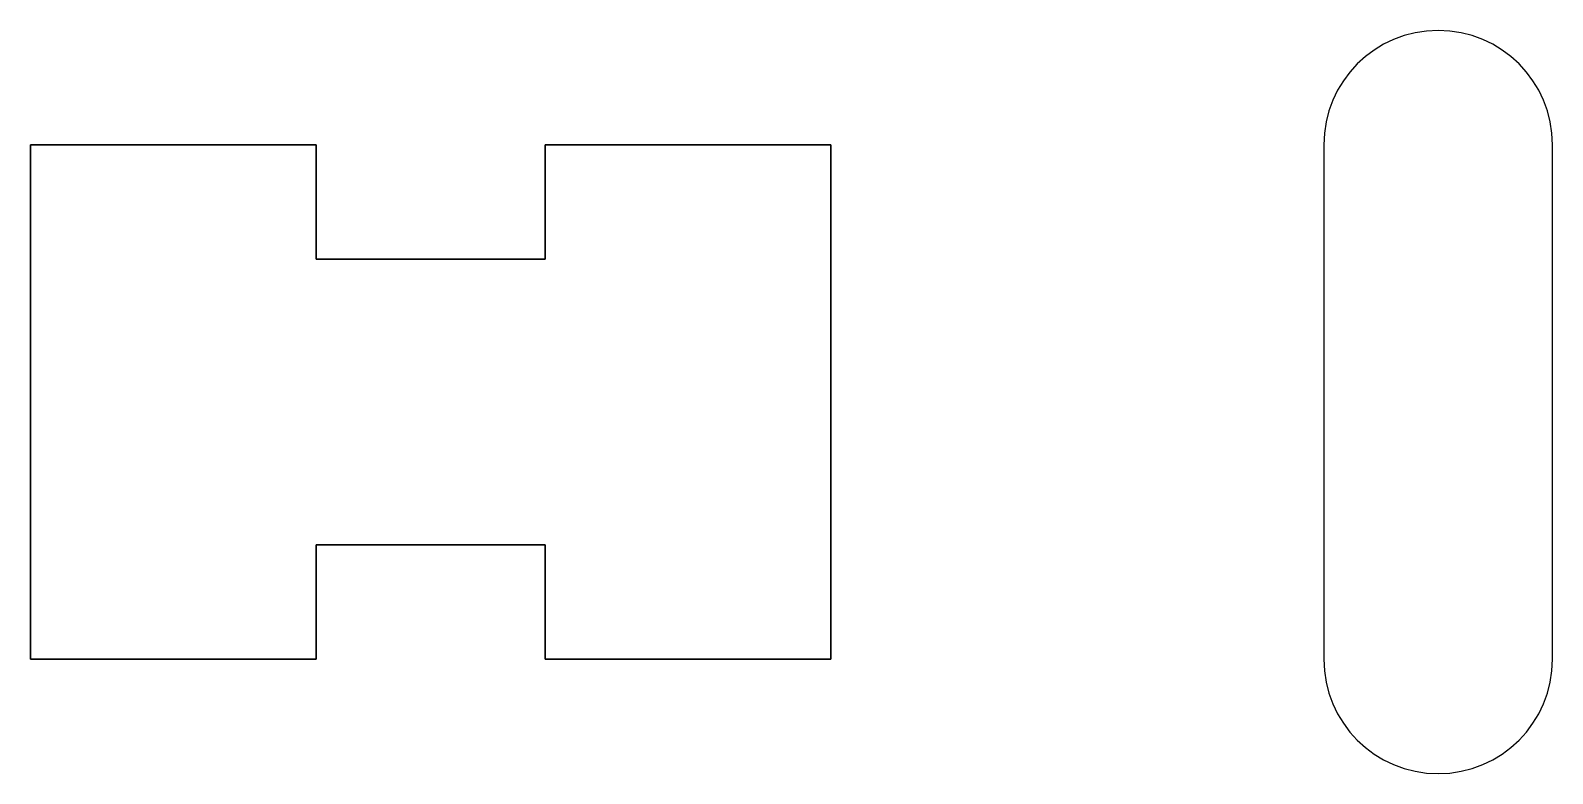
# Model space of a CAD drawing. Header units: millimetres. Extents: x 2170 to 2303, y 1808 to 1873.
import ezdxf

# ---------------------------------------------------------------- set-up
doc = ezdxf.new("R2010")
doc.units = ezdxf.units.MM
doc.layers.add('peça', color=7, linetype='Continuous', lineweight=30)

msp = doc.modelspace()

# ---------------------------------------------------------------- linework, layer by layer
for p, q in [((2283.02, 1863.06), (2283.02, 1818.06)), ((2303.02, 1818.06), (2303.02, 1863.06))]:
    msp.add_line(p, q)
for centre, start, end in [((2293.02, 1863.06), 0, 180), ((2293.02, 1818.06), 180, 0)]:
    msp.add_arc(centre, 10, start, end)
at = {"layer": 'peça'}
for p, q in [((2194.91, 1863.06), (2169.91, 1863.06)), ((2169.91, 1863.06), (2169.91, 1818.06)), ((2194.91, 1853.06), (2194.91, 1863.06)), ((2239.91, 1863.06), (2214.91, 1863.06)), ((2214.91, 1863.06), (2214.91, 1853.06)), ((2239.91, 1818.06), (2239.91, 1863.06)), ((2214.91, 1853.06), (2194.91, 1853.06)), ((2194.91, 1818.06), (2194.91, 1828.06)), ((2194.91, 1828.06), (2214.91, 1828.06)), ((2214.91, 1828.06), (2214.91, 1818.06)), ((2169.91, 1818.06), (2194.91, 1818.06)), ((2214.91, 1818.06), (2239.91, 1818.06))]:
    msp.add_line(p, q, dxfattribs=at)

doc.saveas('drawing.dxf')
